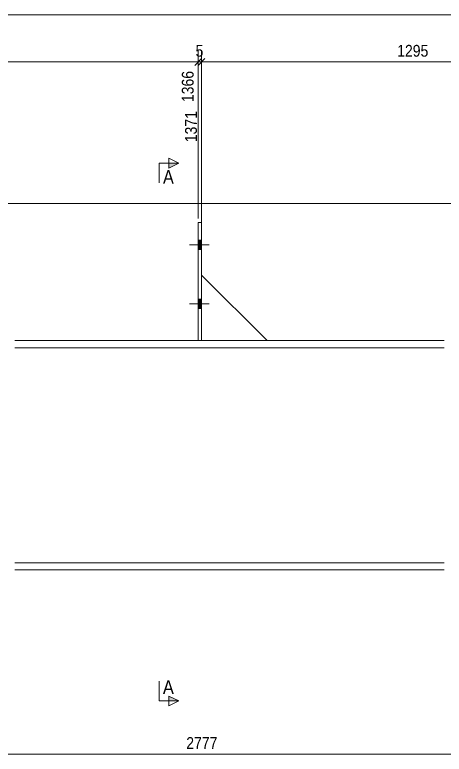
# Model space of a CAD drawing. Header units: millimetres. Extents: x 2 to 825, y 1 to 579.
# Drawn here: x 134.8 to 244.1, y 111.9 to 299.9 of the extents above; entities that cross this region are included whole.
import ezdxf

# ---------------------------------------------------------------- set-up
doc = ezdxf.new("R2010")
doc.units = ezdxf.units.MM
doc.linetypes.add('XKITLINE00', pattern=[0])
doc.linetypes.add('XKITLINE01', pattern=[4, 1, -1, 1, -1])
for name, color, linetype, lineweight in [('Bolt', 3, 'Continuous', 0), ('Dimensions', 7, 'Continuous', 0), ('Part', 2, 'Continuous', 0), ('Section', 6, 'Continuous', 0)]:
    doc.layers.add(name, color=color, linetype=linetype, lineweight=lineweight)
doc.styles.add('ARIAL', font='ARIAL.TTF')

# ---------------------------------------------------------------- blocks, each defined once
blk = doc.blocks.new('*A6')
at = {"layer": 'Bolt'}
for points in [[(181.52, 242.6), (182.35, 242.6), (182.35, 240.27), (181.52, 240.27)], [(181.52, 242.6), (182.35, 242.6), (182.35, 240.27), (181.52, 240.27)], [(181.52, 227.6), (182.35, 227.6), (182.35, 225.27), (181.52, 225.27)], [(181.52, 227.6), (182.35, 227.6), (182.35, 225.27), (181.52, 225.27)]]:
    blk.add_hatch(color=3, dxfattribs=at).paths.add_polyline_path(points, flags=17)
at = {"layer": 'Bolt', "color": 3, "linetype": 'XKITLINE00', "lineweight": 0}
for p, q in [((182.35, 242.6), (181.52, 242.6)), ((182.35, 242.6), (181.52, 242.6)), ((184.28, 241.43), (179.28, 241.43)), ((184.28, 241.43), (179.28, 241.43)), ((182.35, 240.27), (181.52, 240.27)), ((182.35, 240.27), (181.52, 240.27)), ((182.35, 227.6), (181.52, 227.6)), ((182.35, 227.6), (181.52, 227.6)), ((184.28, 226.43), (179.28, 226.43)), ((184.28, 226.43), (179.28, 226.43)), ((182.35, 225.27), (181.52, 225.27)), ((182.35, 225.27), (181.52, 225.27))]:
    blk.add_line(p, q, dxfattribs=at)
blk = doc.blocks.new('*A11')
at = {"layer": 'Part', "color": 2, "linetype": 'XKITLINE00', "lineweight": 0}
for p, q in [((244.02, 217.1), (134.88, 217.1)), ((244.02, 215.27), (134.88, 215.27)), ((244.02, 160.6), (134.88, 160.6)), ((244.02, 158.77), (134.88, 158.77))]:
    blk.add_line(p, q, dxfattribs=at)
blk = doc.blocks.new('*A20')
at = {"layer": 'Part', "color": 2, "linetype": 'XKITLINE00', "lineweight": 0}
for p, q in [((181.52, 247.1), (182.35, 247.1)), ((181.52, 247.1), (181.52, 217.1)), ((182.35, 247.1), (182.35, 217.1))]:
    blk.add_line(p, q, dxfattribs=at)
at = {"layer": 'Part', "color": 7, "linetype": 'XKITLINE01', "lineweight": 0}
blk.add_line((182.35, 217.1), (181.52, 217.1), dxfattribs=at)
blk = doc.blocks.new('*A21')
at = {"layer": 'Part', "color": 2, "linetype": 'XKITLINE00', "lineweight": 0}
blk.add_line((199.02, 217.1), (182.35, 233.77), dxfattribs=at)
at = {"layer": 'Part', "color": 7, "linetype": 'XKITLINE01', "lineweight": 0}
for p, q in [((182.35, 233.77), (182.35, 217.1)), ((182.35, 217.1), (199.02, 217.1))]:
    blk.add_line(p, q, dxfattribs=at)
blk = doc.blocks.new('*A85')
at = {"layer": 'Section'}
for points in [[(174.02, 262.21), (176.52, 262.21), (174.02, 260.96)], [(174.02, 126.73), (176.52, 125.48), (174.02, 125.48)]]:
    blk.add_hatch(color=3, dxfattribs=at).paths.add_polyline_path(points, flags=17)
at = {"layer": 'Section', "color": 3, "linetype": 'XKITLINE00', "lineweight": 0}
for p, q in [((174.02, 260.96), (174.02, 263.46)), ((174.02, 263.46), (176.52, 262.21)), ((176.52, 262.21), (174.02, 260.96)), ((176.52, 125.48), (174.02, 126.73)), ((174.02, 126.73), (174.02, 124.23)), ((176.52, 125.48), (174.02, 124.23))]:
    blk.add_line(p, q, dxfattribs=at)
at = {"layer": 'Section', "color": 1, "linetype": 'XKITLINE00', "lineweight": 0}
for p, q in [((171.52, 262.21), (171.52, 257.21)), ((171.52, 262.21), (176.52, 262.21)), ((171.52, 125.48), (171.52, 130.48)), ((171.52, 125.48), (176.52, 125.48))]:
    blk.add_line(p, q, dxfattribs=at)
at = {"layer": 'Section', "color": 7, "style": 'ARIAL', "width": 0.85}
for p in [(172.52, 256.96), (172.52, 127.23)]:
    blk.add_text('A', height=3.5, dxfattribs=at).set_placement(p)
blk = doc.blocks.new('*A89')
at = {"layer": 'Dimensions', "color": 7, "linetype": 'XKITLINE00', "lineweight": 0}
blk.add_line((56.45, 299.93), (657.79, 299.93), dxfattribs=at)
blk = doc.blocks.new('*A90')
at = {"layer": 'Dimensions', "color": 7, "linetype": 'XKITLINE00', "lineweight": 0}
blk.add_line((56.45, 251.93), (655.13, 251.93), dxfattribs=at)
blk = doc.blocks.new('*A97')
at = {"layer": 'Dimensions', "color": 7, "linetype": 'XKITLINE00', "lineweight": 0}
blk.add_line((56.45, 111.93), (309.35, 111.93), dxfattribs=at)
at = {"layer": 'Dimensions', "color": 3, "style": 'ARIAL', "width": 0.85}
blk.add_text('2777', height=3, dxfattribs=at).set_placement((178.45, 113.28))
blk = doc.blocks.new('*A103')
at = {"layer": 'Dimensions', "color": 7, "linetype": 'XKITLINE00', "lineweight": 0}
for p, q in [((68.25, 234.77), (68.25, 290.78)), ((181.52, 248.1), (181.52, 290.78)), ((69.1, 288.78), (67.4, 287.08)), ((68.25, 287.93), (181.52, 287.93)), ((182.37, 288.78), (180.67, 287.08))]:
    blk.add_line(p, q, dxfattribs=at)
at = {"layer": 'Dimensions', "color": 3}
for p in [(68.25, 287.93), (181.52, 287.93)]:
    blk.add_point(p, dxfattribs=at)
at = {"layer": 'Dimensions', "color": 3, "style": 'ARIAL', "width": 0.85}
blk.add_text('1295', height=3, dxfattribs=at).set_placement((120.43, 289.28))
blk.add_text('1366', height=3, rotation=90.0002, dxfattribs=at).set_placement((180.32, 277.73))
blk = doc.blocks.new('*A104')
at = {"layer": 'Dimensions', "color": 7, "linetype": 'XKITLINE00', "lineweight": 0}
for p, q in [((181.52, 248.1), (181.52, 290.78)), ((182.35, 234.77), (182.35, 290.78)), ((182.37, 288.78), (180.67, 287.08)), ((183.2, 288.78), (181.5, 287.08)), ((181.52, 287.93), (182.35, 287.93))]:
    blk.add_line(p, q, dxfattribs=at)
at = {"layer": 'Dimensions', "color": 3}
for p in [(181.52, 287.93), (182.35, 287.93)]:
    blk.add_point(p, dxfattribs=at)
at = {"layer": 'Dimensions', "color": 3, "style": 'ARIAL', "width": 0.85}
blk.add_text('5', height=3, dxfattribs=at).set_placement((180.82, 289.28))
blk.add_text('1371', height=3, rotation=90.0002, dxfattribs=at).set_placement((181.15, 267.53))
blk = doc.blocks.new('*A105')
at = {"layer": 'Dimensions', "color": 7, "linetype": 'XKITLINE00', "lineweight": 0}
for p, q in [((182.35, 234.77), (182.35, 290.78)), ((290.75, 248.1), (290.75, 290.78)), ((183.2, 288.78), (181.5, 287.08)), ((182.35, 287.93), (290.75, 287.93)), ((291.6, 288.78), (289.9, 287.08))]:
    blk.add_line(p, q, dxfattribs=at)
at = {"layer": 'Dimensions', "color": 3}
for p in [(182.35, 287.93), (290.75, 287.93)]:
    blk.add_point(p, dxfattribs=at)
at = {"layer": 'Dimensions', "color": 3, "style": 'ARIAL', "width": 0.85}
blk.add_text('1295', height=3, dxfattribs=at).set_placement((232.1, 289.28))
blk.add_text('2666', height=3, rotation=90.0002, dxfattribs=at).set_placement((289.55, 277.73))

msp = doc.modelspace()

# ---------------------------------------------------------------- block references
at = {"lineweight": 0}
for name in ['*A89', '*A103', '*A104', '*A105', '*A85', '*A90', '*A20', '*A6', '*A21', '*A97']:
    msp.add_blockref(name, (0, 0), dxfattribs=at)
at = {"layer": 'Part', "lineweight": 0}
msp.add_blockref('*A11', (0, 0), dxfattribs=at)

doc.saveas('drawing.dxf')
